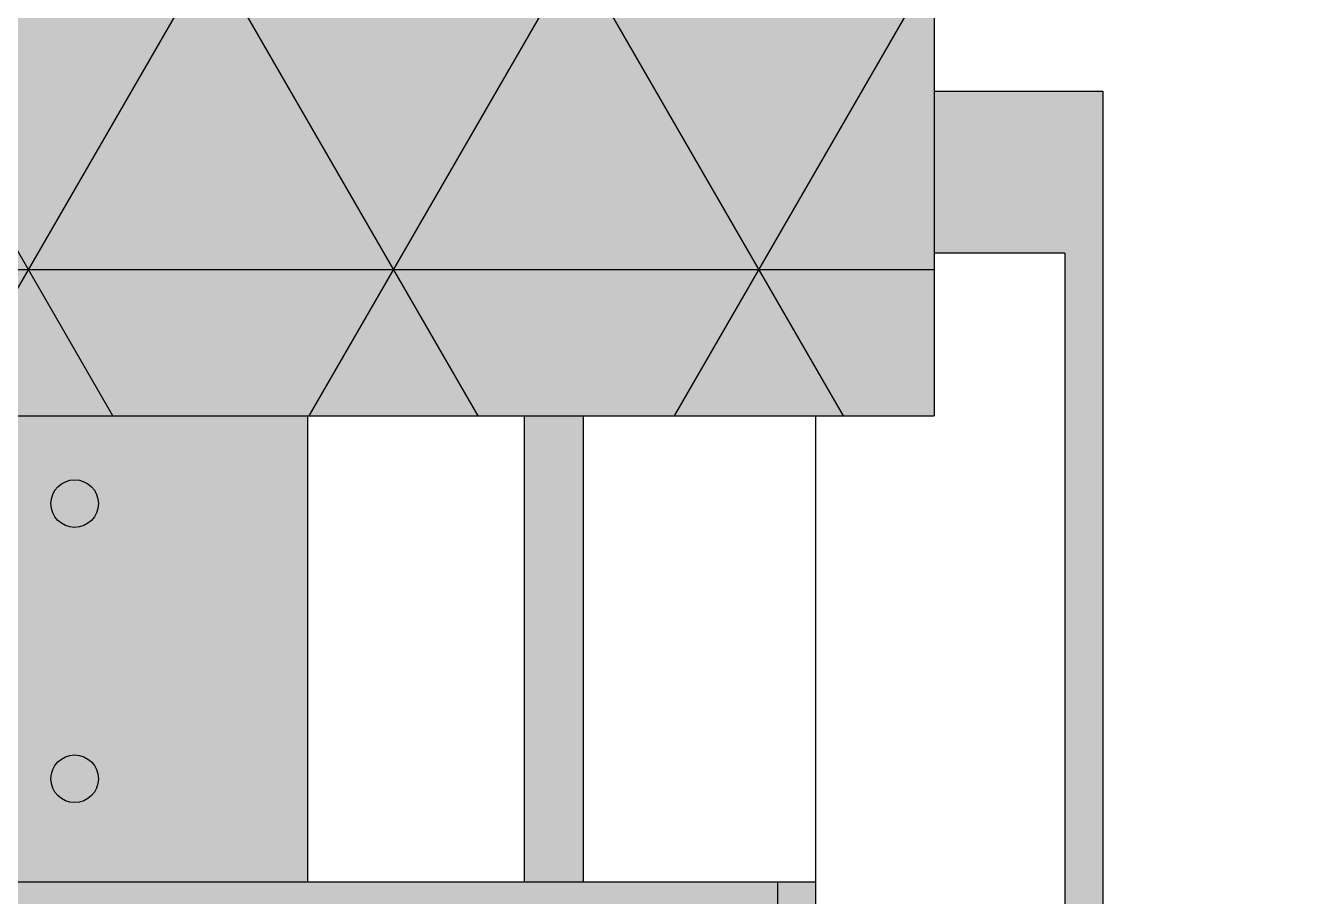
# Model space of a CAD drawing. Header units: inches. Extents: x -55 to 844, y -103 to 167.
# Drawn here: x 814.3937 to 814.6494, y 43.8224 to 43.9973 of the extents above; entities that cross this region are included whole.
import ezdxf

# ---------------------------------------------------------------- set-up
doc = ezdxf.new("R2010")
doc.units = ezdxf.units.IN
doc.header["$MEASUREMENT"] = 0
doc.layers.add('AI-Hatch mob', color=254, linetype='Continuous')
doc.layers.add('AI-Mob', color=2, linetype='Continuous')

# ---------------------------------------------------------------- blocks, each defined once
blk = doc.blocks.new('Multi-Estação')
at = {"layer": 'AI-Hatch mob', "true_color": 0xe1d8b7}
h = blk.add_hatch(color=254, dxfattribs=at)
edge = h.paths.add_edge_path()
edge.add_ellipse((-0.6985882529592402, 0.534010071975988), major_axis=(0, -0.0200732629017312), ratio=0.320805336484467, start_angle=360, end_angle=374.65466837832963, ccw=False)
edge.add_line((-0.6980377266769555, 0.5139368090742698), (-0.7105955407763958, 0.5139368090742698))
edge.add_line((-0.7105955407763958, 0.5139368090742698), (-0.7105955407763958, 0.5069505061824237))
edge.add_line((-0.7105955407763958, 0.5069505061824237), (-0.5255248710129053, 0.5069505061824237))
edge.add_line((-0.5255248710129053, 0.5069505061824237), (-0.5255248710129053, 0.4807646486449676))
edge.add_line((-0.5255248710129053, 0.4807646486449675), (-0.4930000616426327, 0.4807646486449675))
edge.add_line((-0.4930000616426327, 0.4807646486449676), (-0.4930000616426325, 0.5145898280517008))
edge.add_line((-0.4930000616426325, 0.5145898280517008), (-0.6969590794693155, 0.5145898280517008))
edge = h.paths.add_edge_path()
edge.add_line((-0.4930000616426327, -0.0076393218693023), (-0.4930000616426329, 0.0261858575374593))
edge.add_line((-0.4930000616426329, 0.0261858575374593), (-0.5255248710129053, 0.0261858575374594))
edge.add_line((-0.5255248710129053, 0.0261858575374594), (-0.5255248710129051, 3.198830089701232e-15))
edge.add_line((-0.5255248710129051, 3.2e-15), (-0.7105955407763956, 3.3e-15))
edge.add_line((-0.7105955407763956, 3.3e-15), (-0.7105955407763958, -0.0069863028918429))
edge.add_line((-0.7105955407763958, -0.0069863028918429), (-0.6975044234282164, -0.0069863028918429))
edge.add_ellipse((-0.6985882529592402, -0.0270595657935895), major_axis=(0, 0.0200732629017312), ratio=0.320805336484467, start_angle=-180, end_angle=-14.65466837832946)
edge.add_line((-0.6969590794693157, -0.0076393218693023), (-0.4930000616426327, -0.0076393218693023))
at = {"layer": 'AI-Hatch mob', "true_color": 0xd3bf96}
blk.add_hatch(color=9, dxfattribs=at).paths.add_polyline_path([(-0.0187766670005516, 0.0261858575374592), (-0.0187766670005516, 0.4807646486449674), (-0.5581898610002014, 0.4807646486449675), (-0.5581898610002014, 0.0261858575374593)])
at = {"layer": 'AI-Hatch mob', "true_color": 0xb99f7e}
h = blk.add_hatch(dxfattribs=at)
h.set_pattern_fill('NET3', color=33, scale=0.02, angle=-90.00000000000001, style=0)
h.set_pattern_definition([(270, (-7.550217799430755, 69.55703925151765), (0.0635, 0), []), (329.9999999999999, (-7.550217799430755, 69.55703925151765), (0.03175, 0.0549926131403119), []), (29.99999999999999, (-7.550217799430755, 69.55703925151765), (-0.03175, 0.0549926131403119), [])])
h.paths.add_polyline_path([(-0.0187766670005516, 0.0261858575374592), (-0.0187766670005516, 0.4807646486449674), (-0.5581898610002014, 0.4807646486449676), (-0.5581898610002014, 0.0261858575374594)])
at = {"layer": 'AI-Hatch mob'}
h = blk.add_hatch(color=254, dxfattribs=at)
h.paths.add_polyline_path([(-0.7944671312872346, 0.0500000000015495), (-0.7105955407763958, 0.0500000000015495), (-0.7105955407763959, 0.0576393218708266), (-0.6518633021143075, 0.0576393218708266), (-0.6518633021143075, 0.4493111843115718), (-0.7105955407763959, 0.4493111843115719), (-0.7105955407763959, 0.4569505061809059), (-0.7944671312872345, 0.4569505061809059)])
edge = h.paths.add_edge_path()
edge.add_ellipse((-1.259063121998352, 0.1454236272796868), major_axis=(0, -0.0081598304675157), ratio=0.5, start_angle=270, end_angle=359.9999999999999)
edge.add_line((-1.259063121998347, 0.1372637968121671), (-1.10295441013064, 0.1372637968121671))
edge.add_ellipse((-1.102954410130635, 0.1454236272796868), major_axis=(0, -0.0081598304675157), ratio=0.5, start_angle=0, end_angle=90)
edge.add_line((-1.098874494896875, 0.1454236272796957), (-1.098874494896875, 0.3615268789027022))
edge.add_ellipse((-1.102954410130635, 0.3615268789027118), major_axis=(0, 0.0081598304675157), ratio=0.5, start_angle=270, end_angle=359.9999999999999)
edge.add_line((-1.102954410130674, 0.3696867093702599), (-1.259063121998313, 0.3696867093702599))
edge.add_ellipse((-1.259063121998352, 0.3615268789027119), major_axis=(0, 0.0081598304675157), ratio=0.5, start_angle=0, end_angle=90)
edge.add_line((-1.263143037232083, 0.3615268789028393), (-1.263143037232083, 0.1454236272795597))
edge = h.paths.add_edge_path()
edge.add_ellipse((-0.836854540296244, 0.253475253091185), major_axis=(0, -0.0108797739566876), ratio=0.4555963005059311, start_angle=0, end_angle=180)
edge.add_line((-0.8368545402963175, 0.2643550270479158), (-1.098874494896875, 0.2643550270479159))
edge.add_line((-1.098874494896875, 0.2643550270479159), (-1.098874494896875, 0.2425954791345112))
edge.add_line((-1.098874494896875, 0.2425954791345112), (-0.8368545402962208, 0.2425954791345111))
h = blk.add_hatch(color=254, dxfattribs=at)
h.paths.add_polyline_path([(-0.6518633021143077, 0.151999376647925), (-0.5581898610002014, 0.151999376647925), (-0.5581898610002015, 0.3549511295344734), (-0.6518633021143075, 0.3549511295344734)])
h.paths.add_polyline_path([(-0.6263085823482851, 0.198765532411304, -1), (-0.6358608036992468, 0.198765532411304, -1)], flags=16)
h.paths.add_polyline_path([(-0.5710507229932046, 0.198765532411304, -1), (-0.5806029443441661, 0.198765532411304, -1)], flags=16)
h.paths.add_polyline_path([(-0.6358608036992468, 0.3081849737710944, -1), (-0.6263085823482851, 0.3081849737710944, -1)], flags=16)
h.paths.add_polyline_path([(-0.5806029443441661, 0.3081849737710944, -1), (-0.5710507229932045, 0.3081849737710944, -1)], flags=16)
h.paths.add_polyline_path([(-0.7944671312872345, 0.4569505061809058), (-0.8196325129059829, 0.4569505061809057), (-0.819632512905983, 0.0500000000015495), (-0.7944671312872345, 0.0500000000015495)])
at = {"layer": 'AI-Hatch mob', "true_color": 0xd3bf96}
h = blk.add_hatch(color=9, dxfattribs=at)
h.paths.add_polyline_path([(-0.7105955407763958, 0.0576393218708266), (-0.7105955407763956, 0.0500000000015495), (-0.6518633021143075, 0.0500000000015495), (-0.6518633021143077, 0.0576393218708267)])
h.paths.add_polyline_path([(-0.6518633021143075, 0.4493111843115718), (-0.6518633021143075, 0.4569505061809059), (-0.7105955407763958, 0.4569505061809059), (-0.7105955407763958, 0.4493111843115717)])
h = blk.add_hatch(color=9, dxfattribs=at)
h.paths.add_polyline_path([(-0.5581898610002016, 0.398470225361226), (-0.5581898610002016, 0.4103318028062721), (-0.6518633021143073, 0.4103318028062722), (-0.6518633021143073, 0.398470225361226)])
h.paths.add_polyline_path([(-0.5581898610002014, 0.0966187033761547), (-0.5581898610002014, 0.1084802808211724), (-0.6518633021143073, 0.1084802808211724), (-0.6518633021143075, 0.0966187033761548)])
h.paths.add_polyline_path([(-0.6310846930237659, 0.1939894217358231, 1), (-0.6310846930237659, 0.2035416430867848, 1)])
h.paths.add_polyline_path([(-0.5758268336686854, 0.1939894217358231, 1), (-0.5758268336686854, 0.2035416430867848, 1)])
h.paths.add_polyline_path([(-0.5758268336686854, 0.3034088630956135, 1), (-0.5758268336686854, 0.3129610844465752, 1)])
h.paths.add_polyline_path([(-0.6310846930237659, 0.3034088630956135, 1), (-0.6310846930237659, 0.3129610844465752, 1)])
for p, q in [((-0.5581898610002014, 0.4807646486449675), (-0.5581898610002014, 0.0261858575374593)), ((-0.6518633021143075, 0.0500000000015495), (-0.6518633021143075, 0.4569505061809059)), ((-0.5581898610002014, 0.0500000000015494), (-1.2737641781017, 0.0500000000015496)), ((0, 0.0261858575374592), (-0.5581898610002014, 0.0261858575374593)), ((-0.5255248710129053, 3.3e-15), (-0.5255248710129053, 0.0261858575374593)), ((-0.5255248710129053, 3.3e-15), (-1.2737641781017, 3.4e-15))]:
    blk.add_line(p, q)
for points in [[(-0.5581898610002299, 0.151999376647925), (-0.6518633021143359, 0.151999376647925)], [(-0.6518633021143359, 0.1084802808211724), (-0.5581898610002299, 0.1084802808211724)], [(-0.6518633021143359, 0.0966187033761547), (-0.5581898610002299, 0.0966187033761547)], [(-0.6518633021143359, 0.0576393218708266), (-0.7105955407763958, 0.0576393218708266), (-0.7105955407763958, 0.050000000001521)], [(-0.4930000616426327, 0.0261858575374309), (-0.4930000616426327, -0.0076393218693023), (-0.6969590794693091, -0.0076393218693023)]]:
    blk.add_lwpolyline(points)
for centre in [(-0.6310846930237659, 0.198765532411304), (-0.5758268336686854, 0.198765532411304)]:
    blk.add_circle(centre, 0.0047761106754808)
blk = doc.blocks.new('HFGFDA')
at = {"layer": 'AI-Mob', "rotation": 90}
blk.add_blockref('Multi-Estação', (312.4633976257031, -57.70605936672914), dxfattribs=at)

msp = doc.modelspace()

# ---------------------------------------------------------------- block references
msp.add_blockref('HFGFDA', (502.1389022534179, 102.1832179701938))

doc.saveas('drawing.dxf')
